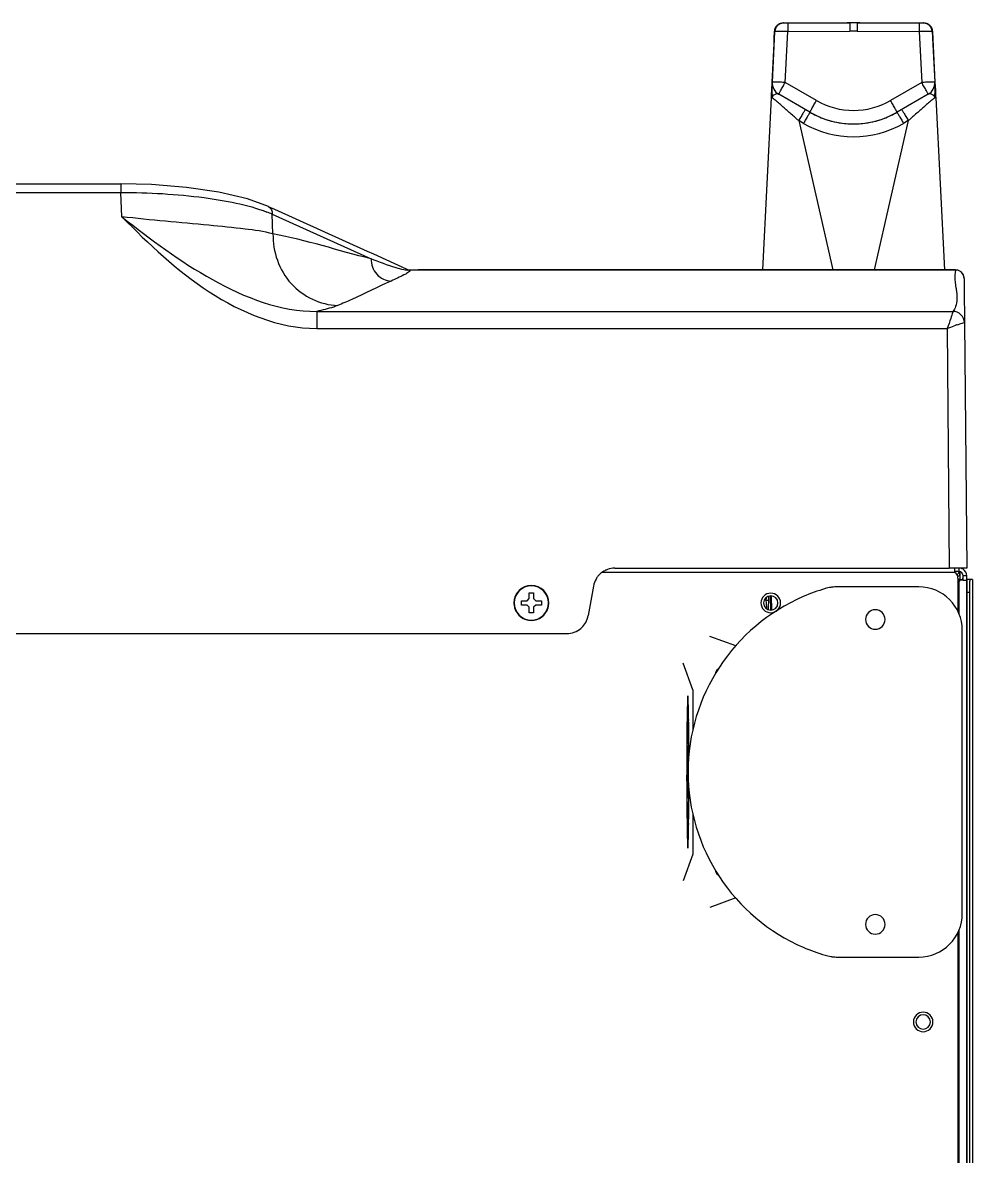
# Model space of a CAD drawing. Header units: millimetres. Extents: x 473 to 3963, y -1329 to 3488.
# Drawn here: x 2369.3 to 2587.4, y 3227.9 to 3488.2 of the extents above; entities that cross this region are included whole.
import ezdxf

# ---------------------------------------------------------------- set-up
doc = ezdxf.new("R2010")
doc.units = ezdxf.units.MM
doc.header["$LTSCALE"] = 392.37
doc.layers.get('0').update_dxf_attribs({"linetype": 'CONTINUOUS'})

msp = doc.modelspace()

# ---------------------------------------------------------------- linework, layer by layer
at = {"linetype": 'Continuous'}
for p, q in [((2544.01, 3488.1), (2544.09, 3488.1)), ((2544.09, 3488.1), (2545.09, 3488.11)), ((2544.1, 3488.1), (2544.36, 3488.11)), ((2545.09, 3488.11), (2559.28, 3488.13)), ((2545.09, 3488.11), (2545.1, 3486.18)), ((2559.28, 3488.13), (2559.28, 3486.2)), ((2561.02, 3488.13), (2575.2, 3488.11)), ((2561.02, 3488.13), (2561.02, 3486.2)), ((2574.97, 3488.11), (2575.52, 3488.11)), ((2575.2, 3488.11), (2576.2, 3488.1)), ((2575.2, 3488.11), (2575.2, 3486.18)), ((2575.52, 3488.11), (2575.94, 3488.11)), ((2575.94, 3488.11), (2576.2, 3488.1)), ((2576.2, 3488.1), (2576.29, 3488.1)), ((2542.01, 3486.08), (2541.43, 3474.49)), ((2541.48, 3474.49), (2542.1, 3486.21)), ((2542.01, 3486.2), (2542.01, 3486.16)), ((2542.01, 3486.2), (2542.01, 3486.13)), ((2542.04, 3486.2), (2542.01, 3486.2)), ((2542.01, 3486.16), (2542.01, 3486.13)), ((2542.01, 3486.13), (2542.01, 3486.08)), ((2542.03, 3486.17), (2542.04, 3486.2)), ((2544.48, 3474.44), (2545.1, 3486.18)), ((2545.1, 3486.18), (2559.28, 3486.2)), ((2561.02, 3486.2), (2575.2, 3486.18)), ((2575.2, 3486.18), (2575.82, 3474.44)), ((2578.2, 3486.21), (2578.81, 3474.49)), ((2578.2, 3486.21), (2578.81, 3474.49)), ((2578.26, 3486.2), (2578.28, 3486.2)), ((2578.26, 3486.12), (2578.26, 3486.08)), ((2578.29, 3486.18), (2578.28, 3486.2)), ((2578.28, 3486.2), (2578.29, 3486.13)), ((2578.29, 3486.13), (2578.29, 3486.18)), ((2578.29, 3486.13), (2578.29, 3486.08)), ((2578.29, 3486.13), (2578.29, 3486.08)), ((2578.29, 3486.08), (2578.87, 3474.49)), ((2578.29, 3486.08), (2578.87, 3474.49)), ((2541.33, 3472.66), (2541.32, 3472.33)), ((2541.43, 3474.49), (2541.33, 3472.66)), ((2541.45, 3474.25), (2541.37, 3472.66)), ((2541.39, 3472.66), (2541.37, 3472.33)), ((2541.37, 3472.33), (2541.39, 3472.66)), ((2541.39, 3472.66), (2541.48, 3474.49)), ((2541.4, 3472.94), (2541.39, 3472.66)), ((2541.48, 3474.49), (2541.4, 3472.94)), ((2541.47, 3474.49), (2541.45, 3474.25)), ((2551.65, 3470.3), (2544.48, 3474.44)), ((2575.82, 3474.44), (2568.65, 3470.3)), ((2578.89, 3472.92), (2578.81, 3474.49)), ((2578.91, 3472.66), (2578.81, 3474.49)), ((2578.83, 3474.49), (2578.84, 3474.24)), ((2578.84, 3474.24), (2578.92, 3472.66)), ((2578.87, 3474.49), (2578.96, 3472.66)), ((2578.87, 3474.49), (2578.96, 3472.66)), ((2578.91, 3472.66), (2578.89, 3472.92)), ((2578.92, 3472.33), (2578.91, 3472.66)), ((2578.92, 3472.33), (2578.91, 3472.66)), ((2578.96, 3472.66), (2578.98, 3472.33)), ((2578.96, 3472.66), (2578.98, 3472.33)), ((2541.25, 3470.92), (2539.27, 3431.4)), ((2541.27, 3471.4), (2541.25, 3470.92)), ((2541.32, 3472.33), (2541.27, 3471.4)), ((2550.15, 3467.6), (2542.98, 3471.73)), ((2577.32, 3471.73), (2570.15, 3467.6)), ((2578.98, 3472.33), (2579.02, 3471.4)), ((2578.98, 3472.33), (2579.02, 3471.4)), ((2579.02, 3471.4), (2579.05, 3470.92)), ((2579.02, 3471.4), (2579.05, 3470.92)), ((2579.05, 3470.92), (2581.02, 3431.4)), ((2579.05, 3470.92), (2581.02, 3431.4)), ((2548.65, 3465.05), (2547.56, 3465.68)), ((2547.56, 3465.68), (2555.38, 3431.4)), ((2572.74, 3465.68), (2564.91, 3431.4)), ((2572.74, 3465.68), (2571.65, 3465.05)), ((2030.41, 3451.18), (2391.88, 3451.18)), ((2030.41, 3449.19), (2391.88, 3449.19)), ((2391.88, 3451.18), (2391.88, 3449.19)), ((2392.08, 3443.6), (2391.88, 3449.19)), ((2425.73, 3445.95), (2425.74, 3445.95)), ((2425.73, 3445.95), (2427.14, 3445.32)), ((2426.8, 3439.67), (2426.64, 3444.2)), ((2426.64, 3444.2), (2449.35, 3433.95)), ((2427.14, 3445.32), (2448.45, 3435.7)), ((2448.45, 3435.7), (2449.86, 3435.06)), ((2449.86, 3435.06), (2457.37, 3431.67)), ((2457.37, 3431.67), (2457.86, 3431.45)), ((2457.86, 3431.45), (2458, 3431.45)), ((2457.86, 3431.45), (2458, 3431.39)), ((2458, 3431.45), (2460.15, 3431.45)), ((2458.01, 3431.38), (2458.02, 3431.38)), ((2460.15, 3431.37), (2460.15, 3431.45)), ((2583.61, 3431.4), (2460.15, 3431.4)), ((2583.61, 3431.37), (2460.15, 3431.37)), ((2583.61, 3431.4), (2583.61, 3431.4)), ((2583.61, 3431.4), (2583.61, 3431.37)), ((2585.57, 3429.46), (2585.57, 3429.45)), ((2585.57, 3429.45), (2585.58, 3428.15)), ((2585.58, 3428.15), (2585.59, 3426.95)), ((2583.61, 3427.76), (2583.67, 3427.35)), ((2585.59, 3426.95), (2585.66, 3419.31)), ((2436.84, 3421.88), (2436.84, 3417.95)), ((2436.84, 3421.88), (2583, 3421.88)), ((2436.84, 3417.95), (2581.67, 3417.95)), ((2581.67, 3417.95), (2582.15, 3362.93)), ((2585.66, 3419.31), (2586.15, 3362.93)), ((2583.45, 3361.93), (2502.42, 3361.93)), ((2505.34, 3362.93), (2581.64, 3362.93)), ((2581.64, 3362.93), (2582.15, 3362.93)), ((2583.35, 3362.93), (2582.15, 3362.93)), ((2583.45, 3362.93), (2583.35, 3362.93)), ((2583.68, 3362.93), (2583.45, 3362.93)), ((2583.45, 3362.13), (2583.45, 3362.89)), ((2584.35, 3362.13), (2583.45, 3362.13)), ((2583.45, 3361.93), (2583.45, 3362.13)), ((2584.98, 3362.93), (2583.68, 3362.93)), ((2584.15, 3360.66), (2584.15, 3352.9)), ((2584.35, 3362.93), (2584.35, 3362.13)), ((2584.58, 3361.33), (2584.58, 3362.1)), ((2584.65, 3361.33), (2584.58, 3361.33)), ((2584.65, 3361.33), (2584.65, 3362.08)), ((2584.65, 3361.33), (2584.65, 3362.08)), ((2584.65, 3360.33), (2584.65, 3361.33)), ((2586.15, 3362.93), (2584.98, 3362.93)), ((2585.35, 3360.13), (2585.35, 3361.13)), ((2586.15, 3361.13), (2585.35, 3361.13)), ((2586.15, 3360.13), (2586.15, 3361.13)), ((2500.42, 3358.8), (2499.23, 3352.06)), ((2575.12, 3358.63), (2556.49, 3358.63)), ((2575.15, 3358.63), (2575.12, 3358.63)), ((2584.65, 3360.33), (2584.15, 3360.33)), ((2584.15, 3359.44), (2584.35, 3359.79)), ((2584.35, 3359.79), (2584.35, 3352.48)), ((2584.5, 3360.13), (2584.63, 3360.13)), ((2585.35, 3360.13), (2584.63, 3360.13)), ((2584.65, 3360.33), (2585.16, 3360.33)), ((2584.65, 3360.33), (2584.65, 3360.13)), ((2585.35, 3360.13), (2586.15, 3360.13)), ((2586.92, 3360.33), (2586.15, 3360.33)), ((2586.15, 3360.13), (2586.15, 2710.73)), ((2586.15, 2710.73), (2586.15, 3360.13)), ((2587.45, 3360.33), (2586.92, 3360.33)), ((2587.45, 3360.33), (2587.45, 3360.33)), ((2587.45, 3360.33), (2587.45, 2707.93)), ((2587.45, 3360.33), (2587.45, 2707.93)), ((2483.85, 3354.93), (2483.85, 3355.43)), ((2483.85, 3355.43), (2485.15, 3355.43)), ((2485.15, 3355.43), (2485.65, 3355.93)), ((2485.65, 3357.23), (2486.65, 3357.23)), ((2485.65, 3355.93), (2485.65, 3357.23)), ((2486.65, 3357.23), (2486.65, 3355.93)), ((2486.65, 3355.93), (2487.15, 3355.43)), ((2487.15, 3355.43), (2488.45, 3355.43)), ((2488.45, 3355.43), (2488.45, 3354.93)), ((2540.05, 3355.48), (2539.95, 3356.06)), ((2540.06, 3356.17), (2540.05, 3355.48)), ((2540.61, 3356.49), (2540.6, 3355.47)), ((2541.17, 3353.29), (2541.12, 3356.58)), ((2541.36, 3353.3), (2541.3, 3356.57)), ((2586.76, 3357.33), (2586.15, 3357.33)), ((2586.76, 3357.33), (2586.76, 2710.93)), ((2483.85, 3354.43), (2483.85, 3354.93)), ((2485.15, 3354.43), (2483.85, 3354.43)), ((2485.65, 3353.93), (2485.15, 3354.43)), ((2485.65, 3352.63), (2485.65, 3353.93)), ((2486.65, 3352.63), (2485.65, 3352.63)), ((2487.15, 3354.43), (2486.65, 3353.93)), ((2486.65, 3353.93), (2486.65, 3352.63)), ((2488.45, 3354.43), (2487.15, 3354.43)), ((2488.45, 3354.93), (2488.45, 3354.43)), ((1927.99, 3347.93), (2494.31, 3347.93)), ((2585.15, 3283.63), (2585.15, 3348.63)), ((2533.11, 3345.08), (2527.16, 3347.23)), ((2523.27, 3334.99), (2521.05, 3341.12)), ((2523.27, 3334.99), (2523.27, 3325.88)), ((2586.2, 3332.93), (2586.15, 3332.93)), ((2586.2, 3332.93), (2586.2, 3332.66)), ((2586.2, 3332.66), (2586.2, 3330.93)), ((2521.95, 3330.32), (2521.95, 3330.05)), ((2586.2, 3330.93), (2586.15, 3330.93)), ((2586.2, 3330.93), (2586.2, 3234.93)), ((2521.98, 3327.98), (2521.98, 3328.03)), ((2522.09, 3326.66), (2522.06, 3327.73)), ((2522.13, 3327.73), (2522.1, 3326.66)), ((2522.21, 3328.03), (2522.21, 3327.98)), ((2522.23, 3326.88), (2522.24, 3326.67)), ((2522.24, 3326.67), (2522.24, 3326.65)), ((2522.24, 3326.65), (2522.24, 3326.53)), ((2522.02, 3326.53), (2522.05, 3325.47)), ((2522.05, 3325.41), (2522.02, 3324.34)), ((2522.06, 3323.15), (2522.09, 3324.21)), ((2522.1, 3324.21), (2522.13, 3323.15)), ((2522.14, 3325.47), (2522.18, 3326.53)), ((2522.18, 3324.34), (2522.14, 3325.41)), ((2522.25, 3325.47), (2522.25, 3325.42)), ((2522.26, 3324.56), (2522.27, 3324.35)), ((2522.27, 3324.35), (2522.27, 3324.23)), ((2522.27, 3324.23), (2522.27, 3324.21)), ((2522.28, 3323.15), (2522.28, 3322.9)), ((2522.28, 3322.9), (2522.28, 3322.25)), ((2522.32, 3322.25), (2522.32, 3322.9)), ((2521.89, 3315.25), (2521.89, 3315.37)), ((2522.01, 3314.86), (2522.01, 3314.61)), ((2522.12, 3315.37), (2522.02, 3315.37)), ((2522.02, 3314.1), (2522.11, 3314.1)), ((2522.12, 3314.03), (2522.02, 3311.65)), ((2522.08, 3311.64), (2522.17, 3314.1)), ((2522.17, 3315.37), (2522.12, 3315.37)), ((2522.17, 3314.1), (2522.18, 3314.19)), ((2522.02, 3311.57), (2522.01, 3311.48)), ((2522.01, 3311.1), (2522.01, 3310.8)), ((2522.02, 3311.65), (2522.02, 3311.57)), ((2522.17, 3311.56), (2522.08, 3311.56)), ((2522.18, 3310.8), (2522.18, 3311.06)), ((2522.29, 3311.64), (2522.29, 3311.56)), ((2522.29, 3311.56), (2522.29, 3311.16)), ((2522.29, 3311.16), (2522.29, 3311.06)), ((2522.29, 3311.06), (2522.29, 3310.8)), ((2522.02, 3310.3), (2522.17, 3310.3)), ((2522.11, 3309.15), (2522.03, 3309.15)), ((2522.29, 3310.8), (2522.29, 3310.29)), ((2522.32, 3309.15), (2522.32, 3309.23)), ((2522.03, 3307.67), (2522.11, 3307.67)), ((2522.27, 3308.01), (2522.26, 3307.81)), ((2522.26, 3307.81), (2522.26, 3307.67)), ((2523.27, 3306.39), (2523.27, 3297.28)), ((2521.92, 3304.16), (2521.92, 3304.04)), ((2521.98, 3304.15), (2521.98, 3304.29)), ((2522.11, 3305.64), (2522.03, 3305.64)), ((2522.03, 3304.16), (2522.11, 3304.16)), ((2522.03, 3304.16), (2522.03, 3304.16)), ((2522.21, 3304.29), (2522.21, 3304.16)), ((2522.24, 3305.64), (2522.23, 3305.47)), ((2522.23, 3305.47), (2522.23, 3305.3)), ((2521.95, 3301.99), (2521.95, 3301.95)), ((2522.24, 3301.95), (2522.24, 3301.96)), ((2523.27, 3297.28), (2521.05, 3291.14)), ((2533.11, 3287.19), (2527.16, 3285.03)), ((2584.35, 3279.79), (2584.35, 2856.48)), ((2584.15, 3279.36), (2584.15, 2856.9)), ((2556.49, 3273.63), (2575.12, 3273.63)), ((2575.12, 3273.63), (2575.15, 3273.63)), ((2586.2, 3234.93), (2586.15, 3234.93)), ((2586.2, 3232.93), (2586.15, 3232.93)), ((2586.2, 3232.93), (2586.15, 3232.93)), ((2586.2, 3234.93), (2586.2, 3233.2)), ((2586.2, 3233.2), (2586.2, 3232.93))]:
    msp.add_line(p, q, dxfattribs=at)
for points in [[(2542.03, 3486.08), (2542.03, 3486.11), (2542.03, 3486.14), (2542.03, 3486.17)], [(2578.26, 3486.2), (2578.26, 3486.16), (2578.26, 3486.12)], [(2541.39, 3472.66), (2541.38, 3472.66), (2541.37, 3472.66)], [(2578.92, 3472.66), (2578.92, 3472.66), (2578.91, 3472.66)], [(2425.74, 3445.95), (2420.95, 3447.7), (2414.38, 3449.26), (2406.93, 3450.36), (2398.92, 3451), (2391.88, 3451.18)], [(2585.57, 3429.46), (2585.38, 3430.27), (2584.87, 3430.94), (2584.14, 3431.33), (2583.61, 3431.4)]]:
    msp.add_lwpolyline(points, dxfattribs=at)
for centre, radius, start, end in [((2544.01, 3486.1), 2, 90.1, 166.2614), ((2544.1, 3486.1), 2, 90.1007, 177), ((2544.01, 3486.1), 2, 108.9685, 124.1148), ((2544.1, 3486.1), 2, 107.4799, 114.4942), ((2544.01, 3486.1), 2, 105.6279, 108.9685), ((2544.1, 3486.1), 2, 90.1, 107.4799), ((2560.15, 3403.17), 85, 90.5885, 91), ((2560.15, 3403.17), 85, 89.4115, 90.5885), ((2560.15, 3403.17), 84.98, 89.4115, 90.5885), ((2560.15, 2988.13), 500, 89.9, 90.1), ((2560.15, 3403.17), 85, 89, 89.4115), ((2576.2, 3486.1), 2, 3, 89.9), ((2576.2, 3486.1), 2, 72.5207, 89.9008), ((2576.29, 3486.1), 2, 13.7497, 89.9), ((2576.2, 3486.1), 2, 65.3397, 72.5207), ((2576.29, 3486.1), 2, 71.0488, 74.3813), ((2576.29, 3486.1), 2, 55.905, 71.0488), ((527.24, 3578.77), 2016.92, 357.0363, 357.3659), ((2544.01, 3486.1), 2, 161.6066, 176.4951), ((2544.01, 3486.1), 2, 166.2614, 177.1376), ((2544.07, 3486.1), 2.04, 166.5014, 177.1822), ((2544.1, 3486.1), 2, 159.6199, 177), ((2544.01, 3486.1), 2, 158.2692, 161.6066), ((2544.01, 3486.1), 2, 143.1233, 158.2692), ((2544.1, 3486.1), 2, 152.8618, 159.6199), ((2544.1, 3486.1), 2, 142.2398, 152.8618), ((2544.01, 3486.1), 2, 140.5728, 143.1233), ((2544.01, 3486.1), 2, 126.6659, 140.5728), ((2544.1, 3486.1), 2, 133.6848, 142.2398), ((2544.1, 3486.1), 2, 124.8598, 133.6848), ((2544.1, 3486.1), 2, 114.4942, 124.8598), ((2560.15, 2988.2), 498, 89.9, 90.1), ((2576.2, 3486.1), 2, 55.1406, 65.3397), ((2576.2, 3486.1), 2, 46.1291, 55.1406), ((2576.29, 3486.1), 2, 39.4218, 53.315), ((2576.2, 3486.1), 2, 37.7604, 46.1291), ((2576.2, 3486.1), 2, 26.951, 37.7604), ((2576.29, 3486.1), 2, 36.8876, 39.4218), ((2576.29, 3486.1), 2, 21.7384, 36.8876), ((2576.2, 3486.1), 2, 20.3802, 26.951), ((2576.2, 3486.1), 2, 3, 20.3802), ((2576.29, 3486.1), 2, 18.3912, 21.7384), ((2576.29, 3486.1), 2, 3.505, 18.3912), ((2576.23, 3486.1), 2.04, 2.8178, 13.5094), ((2576.29, 3486.1), 2, 2.8624, 13.7497), ((4593.06, 3578.77), 2016.93, 182.6341, 182.9637), ((2544.48, 3474.33), 3, 177, 240), ((2544.48, 3474.33), 3, 177.0001, 192.6812), ((2544.48, 3474.33), 3, 208.4538, 218.5284), ((2544.48, 3474.33), 3, 218.5284, 224.2239), ((2575.82, 3474.33), 3, 300, 3), ((2575.82, 3474.33), 3, 315.7762, 321.4651), ((2575.82, 3474.33), 3, 321.4651, 331.5463), ((2575.82, 3474.33), 3, 331.5463, 337.8782), ((2575.82, 3474.33), 3, 337.8782, 347.319), ((2575.82, 3474.33), 3, 347.319, 3), ((2544.48, 3474.33), 3, 224.2239, 240), ((2560.15, 3485.02), 17, 240, 300), ((2560.15, 3484.92), 20, 240, 300), ((2560.15, 3484.92), 20, 240, 249.3112), ((2560.15, 3484.92), 20, 290.6885, 300), ((2560.15, 3484.97), 23, 240.0002, 299.9998), ((2560.15, 3484.92), 20, 252.3875, 258.6876), ((2560.15, 3484.92), 20, 258.6876, 262.2954), ((2560.15, 3484.92), 20, 262.2954, 268.1366), ((2560.15, 3484.92), 20, 268.1366, 271.8627), ((2560.15, 3484.92), 20, 271.8627, 277.704), ((2560.15, 3484.92), 20, 277.704, 281.3119), ((2560.15, 3484.92), 20, 281.3119, 287.6121), ((2414.81, 3416.51), 30.11, 66.8647, 69.3574), ((2583.61, 3429.41), 1.96, 64.703, 68.6784), ((2583.59, 3429.38), 1.99, 46.4164, 64.6607), ((2583.62, 3429.41), 1.95, 40.332, 46.3416), ((2583.63, 3429.42), 1.94, 6.0409, 23.8098), ((2583.68, 3429.43), 1.89, 0.5139, 6.015), ((2596.3, 3381.14), 39.63, 108.0879, 109.1447), ((2505.34, 3357.93), 5, 141.4003, 149.9998), ((2505.34, 3357.93), 5, 129.9997, 141.4003), ((2505.34, 3357.93), 5, 117.9914, 129.9997), ((2505.34, 3357.93), 5, 109.9997, 117.9914), ((2505.34, 3357.93), 5, 90, 109.9997), ((2582.65, 3360.66), 1.5, 0, 57.769), ((2584.35, 3361.13), 1, 0, 90), ((2584.35, 3361.13), 1.8, 57.8609, 83.5729), ((2584.35, 3361.13), 1.8, 0, 57.8609), ((2486.15, 3354.93), 4, 0, 180), ((2486.15, 3354.93), 4, 0, 180), ((2486.15, 3354.93), 3.95, 0, 180), ((2505.34, 3357.93), 5, 149.9998, 170), ((2566.02, 3316.13), 43.87, 106.3369, 113.3827), ((2556.49, 3348.63), 10, 99.0753, 106.3369), ((2556.49, 3348.63), 10, 97.2616, 99.0753), ((2556.49, 3348.63), 10, 90, 97.2616), ((2509.77, 3393.67), 81.91, 335.5637, 335.8296), ((2527.33, 3406.42), 73.66, 320.7202, 321.0674), ((2566.02, 3316.13), 43.87, 113.3827, 246.6173), ((2541.15, 3354.93), 2.25, 0, 180), ((2541.15, 3354.93), 1.65, 0, 180), ((2539.51, 3304.25), 51.23, 88.781, 89.3937), ((2486.15, 3354.93), 4, 180, 196.2728), ((2486.15, 3354.93), 4, 180, 196.3063), ((2486.15, 3354.93), 3.95, 180, 360), ((2486.15, 3354.93), 4, 196.2728, 343.7272), ((2486.15, 3354.93), 4, 196.2728, 343.7272), ((2486.15, 3354.93), 4, 196.3063, 343.6937), ((2486.15, 3354.93), 4, 343.7272, 360), ((2486.15, 3354.93), 4, 343.6937, 360), ((2541.15, 3354.93), 2.25, 180, 360), ((2541.15, 3354.93), 1.65, 180, 360), ((2565.15, 3351.13), 2.25, 0, 180), ((2494.31, 3352.93), 5, 313.2979, 330.001), ((2494.31, 3352.93), 5, 330.001, 350), ((2565.15, 3351.13), 2.25, 180, 360), ((2494.31, 3352.93), 5, 270, 289.999), ((2494.31, 3352.93), 5, 289.999, 309.9998), ((2494.31, 3352.93), 5, 309.9998, 313.2979), ((2529.65, 3338.63), 1.25, 118.13, 179.9987), ((2890.2, 3323.4), 368.32, 178.9653, 179.2867), ((2125.92, 3322.94), 396.39, 0.7281, 1.0661), ((2326.93, 3323.64), 195.33, 1.1308, 1.2734), ((2289.31, 3322.9), 232.96, 0.9784, 1.1297), ((1738.53, 3318.41), 783.81, 0.32816, 0.69929), ((2168.69, 3320.94), 353.59, 0.7333, 0.9059), ((3422.62, 3316.14), 900.74, 179.56982, 180.04896), ((1403.3, 3316.46), 1119.04, 0.14738, 0.29603), ((2609.14, 3319.39), 87.13, 179.1478, 180.8485), ((1655.78, 3316.37), 866.52, 0.15692, 0.29051), ((3362.27, 3315.81), 840.38, 180.11648, 180.37615), ((1645.61, 3315.93), 876.69, 359.71973, 359.84303), ((3086.98, 3313.83), 565.08, 180.4742, 180.6244), ((2915.35, 3311.91), 393.45, 180.6169, 180.9127), ((2128.63, 3311.91), 393.66, 359.0877, 359.3833), ((1783.78, 3313.32), 738.55, 359.40399, 359.5615), ((3085.81, 3311.51), 563.94, 180.5965, 180.7469), ((2888.88, 3308.88), 366.99, 180.7561, 181.0765), ((2724.23, 3308.79), 202.3, 180.8938, 181.2772), ((2325.33, 3308.67), 196.93, 358.7243, 359.0205), ((2187.08, 3308.38), 335.22, 358.9024, 359.2783), ((1958.23, 3311.51), 564.09, 359.2533, 359.4037), ((2529.65, 3293.64), 1.25, 180.0014, 241.8703), ((2565.15, 3281.13), 2.25, 0, 180), ((2565.15, 3281.13), 2.25, 180, 360), ((2566.02, 3316.13), 43.87, 246.6173, 253.6631), ((2556.49, 3283.63), 10, 253.6631, 260.9247), ((2556.49, 3283.63), 10, 260.9247, 262.7384), ((2556.49, 3283.63), 10, 262.7384, 270), ((2576.15, 3258.73), 2.25, 0, 180), ((2576.15, 3258.73), 1.65, 0, 180), ((2576.15, 3258.73), 2.25, 180, 360), ((2576.15, 3258.73), 1.65, 180, 360)]:
    msp.add_arc(centre, radius, start, end, dxfattribs=at)
for centre, major_axis, ratio, start_param, end_param in [((2575.15, 3348.63), (10, 0), 0.999848, 0, 1.570796), ((2522.04, 3327.13), (0, 0.846), 0.034921, 0.958106, 2.3562), ((2522.04, 3327.13), (0, 0.846), 0.034921, 0.613061, 0.958106), ((2522.04, 3327.13), (0, 0.846), 0.034921, 0.260374, 0.613061), ((2522.04, 3327.13), (0, 0.846), 0.034921, -0.000445, 0.260374), ((2522.04, 3327.13), (0, 0.846), 0.034921, -0.085619, -0.000445), ((2522.04, 3327.13), (0, 0.846), 0.034921, -0.785398, -0.085619), ((2522.1, 3326.69), (0, 0.0423), 0.034921, -3.926991, -3.141592), ((2522.1, 3326.69), (0, 0.0423), 0.034921, -3.141592, -2.356218), ((2522.15, 3327.13), (0, 0.846), 0.034921, 0.436899, 0.785398), ((2522.15, 3327.13), (0, 0.846), 0.034921, 0.000444, 0.436899), ((2522.15, 3327.13), (0, 0.846), 0.034921, -2.356184, 0.000444), ((2522.04, 3323.75), (0, 0.846), 0.034921, 0.785398, 2.183489), ((2522.05, 3325.44), (0, 0.0423), 0.034921, -2.356194, -0.785398), ((2522.1, 3324.18), (0, 0.0423), 0.034921, 0, 0.785375), ((2522.1, 3324.18), (0, 0.0423), 0.034921, -0.785398, 0), ((2522.14, 3325.44), (0, 0.0423), 0.034921, 0.785398, 2.356194), ((2522.15, 3323.75), (0, 0.846), 0.034921, -3.142037, -0.785398), ((2522.04, 3323.75), (0, 0.846), 0.034921, -4.099696, -3.754651), ((2522.04, 3323.75), (0, 0.846), 0.034921, -3.754651, -3.141148), ((2522.04, 3323.75), (0, 0.846), 0.034921, -3.141148, -2.704695), ((2522.04, 3323.75), (0, 0.846), 0.034921, -2.704695, -2.356194), ((2522.15, 3323.75), (0, 0.846), 0.034921, -3.926991, -3.142037), ((2522.1, 3319.39), (0, 1.37), 0.034921, 0, 3.141593), ((2522.1, 3319.39), (0, 1.37), 0.034921, -0.630407, 0), ((2522.1, 3319.39), (0, 1.37), 0.034921, -2.511186, -0.630407), ((2522.1, 3319.39), (0, 1.37), 0.034921, -3.141593, -2.511186), ((2522.02, 3314.86), (0, 0.508), 0.034921, 0, 1.570796), ((2522.02, 3314.61), (0, 0.508), 0.034921, 1.570796, 3.141593), ((2522.11, 3314.06), (0, 0.0423), 0.034921, -2.426026, 0), ((2522.02, 3311.1), (0, 0.508), 0.034921, 0.715585, 1.570796), ((2522.08, 3311.61), (0, 0.0423), 0.034921, 0.715585, 1.524201), ((2522.08, 3311.61), (0, 0.0423), 0.034921, 1.524201, 3.141593), ((2522.17, 3311.06), (0, 0.508), 0.034921, -1.570796, 0), ((2522.02, 3310.8), (0, 0.508), 0.034921, 1.570796, 3.141593), ((2522.03, 3308.41), (0, 0.74), 0.034921, 0.39283, 3.141593), ((2522.03, 3308.41), (0, 0.74), 0.034921, 0, 0.39283), ((2522.11, 3307.25), (0, 1.9), 0.034921, -1.159279, 0), ((2522.17, 3310.8), (0, 0.508), 0.034921, -3.141588, -1.570796), ((2522.11, 3306.83), (0, 0.846), 0.034921, -1.437057, 0), ((2522.11, 3306.49), (0, 0.846), 0.034921, -2.961986, -1.704528), ((2522.06, 3306.66), (0, 2.11), 0.034921, -1.704528, -1.437062), ((2522.07, 3306.66), (0, 3.38), 0.034921, -1.982313, -1.159279), ((2522.03, 3304.9), (0, 0.74), 0.034921, 0.392831, 3.141593), ((2522.03, 3304.9), (0, 0.74), 0.034921, 0, 0.392831), ((2522.11, 3306.49), (0, 0.846), 0.034921, -3.141593, -2.961986), ((2522.11, 3306.07), (0, 1.9), 0.034921, -3.141593, -2.851802), ((2522.11, 3306.07), (0, 1.9), 0.034921, -2.851802, -1.982313), ((2575.15, 3283.63), (10, 0), 0.999848, -1.570796, 0)]:
    msp.add_ellipse(centre, major_axis=major_axis, ratio=ratio, start_param=start_param, end_param=end_param, dxfattribs=at)
for points, knots in [([(2542.09, 3486.58), (2542.19, 3487), (2542.69, 3487.8), (2543.58, 3488.1), (2544.01, 3488.1)], [0, 0, 0, 0, 0.501487, 1, 1, 1, 1]), ([(2576.29, 3488.1), (2576.72, 3488.1), (2577.61, 3487.8), (2578.11, 3487), (2578.21, 3486.58)], [0, 0, 0, 0, 0.498511, 1, 1, 1, 1]), ([(2542.01, 3486.2), (2542.01, 3486.2), (2542.01, 3486.2), (2542.01, 3486.2), (2542.01, 3486.2)], [0, 0, 0, 0, 0.742854, 1, 1, 1, 1]), ([(2542.03, 3486.08), (2542.02, 3486.09), (2542.01, 3486.1), (2542.01, 3486.12), (2542.01, 3486.13)], [0, 0, 0, 0, 0.517208, 1, 1, 1, 1]), ([(2542.03, 3486.08), (2542.04, 3486.09), (2542.06, 3486.11), (2542.07, 3486.13), (2542.08, 3486.14)], [0, 0, 0, 0, 0.526457, 1, 1, 1, 1]), ([(2542.1, 3486.21), (2542.1, 3486.23), (2542.22, 3486.21), (2542.35, 3486.24), (2542.64, 3486.23), (2543, 3486.23), (2543.45, 3486.22), (2544.16, 3486.21), (2544.71, 3486.19), (2545.1, 3486.18)], [0, 0, 0, 0, 0.019789, 0.076844, 0.169266, 0.293549, 0.444954, 0.617654, 1, 1, 1, 1]), ([(2575.2, 3486.18), (2575.58, 3486.19), (2576.14, 3486.21), (2576.84, 3486.22), (2577.29, 3486.23), (2577.65, 3486.23), (2577.95, 3486.24), (2578.08, 3486.21), (2578.2, 3486.23), (2578.2, 3486.21)], [0, 0, 0, 0, 0.382346, 0.555046, 0.706451, 0.830734, 0.923156, 0.980211, 1, 1, 1, 1]), ([(2578.22, 3486.14), (2578.22, 3486.14), (2578.23, 3486.12), (2578.24, 3486.11), (2578.24, 3486.1)], [0, 0, 0, 0, 0.483689, 1, 1, 1, 1]), ([(2578.24, 3486.1), (2578.25, 3486.1), (2578.25, 3486.09), (2578.26, 3486.08), (2578.26, 3486.08)], [0, 0, 0, 0, 0.489476, 1, 1, 1, 1]), ([(2578.26, 3486.08), (2578.27, 3486.09), (2578.28, 3486.1), (2578.29, 3486.12), (2578.29, 3486.13)], [0, 0, 0, 0, 0.517207, 1, 1, 1, 1]), ([(2578.28, 3486.2), (2578.28, 3486.2), (2578.28, 3486.2), (2578.28, 3486.2), (2578.28, 3486.2)], [0, 0, 0, 0, 0.742883, 1, 1, 1, 1]), ([(2544.48, 3474.44), (2544.1, 3474.46), (2543.4, 3474.49), (2542.56, 3474.52), (2542.03, 3474.52), (2541.74, 3474.53), (2541.6, 3474.5), (2541.49, 3474.51), (2541.48, 3474.49)], [0, 0, 0, 0, 0.382112, 0.705938, 0.830129, 0.92251, 0.979659, 1, 1, 1, 1]), ([(2542.98, 3471.73), (2542.96, 3471.74), (2543.05, 3471.84), (2543.08, 3471.97), (2543.24, 3472.24), (2543.41, 3472.56), (2543.64, 3472.97), (2544, 3473.6), (2544.28, 3474.1), (2544.48, 3474.44)], [0, 0, 0, 0, 0.019662, 0.077078, 0.170105, 0.29507, 0.447009, 0.619791, 1, 1, 1, 1]), ([(2578.81, 3474.49), (2578.81, 3474.51), (2578.69, 3474.5), (2578.56, 3474.53), (2578.27, 3474.52), (2577.74, 3474.52), (2576.9, 3474.49), (2576.2, 3474.46), (2575.82, 3474.44)], [0, 0, 0, 0, 0.020341, 0.07749, 0.169871, 0.294062, 0.617888, 1, 1, 1, 1]), ([(2577.32, 3471.73), (2577.33, 3471.74), (2577.25, 3471.84), (2577.22, 3471.97), (2577.06, 3472.24), (2576.88, 3472.56), (2576.65, 3472.97), (2576.3, 3473.6), (2576.01, 3474.1), (2575.82, 3474.44)], [0, 0, 0, 0, 0.019662, 0.077078, 0.170105, 0.29507, 0.447009, 0.619791, 1, 1, 1, 1]), ([(2541.28, 3470.92), (2541.3, 3471.27), (2541.32, 3471.74), (2541.35, 3472.21), (2541.36, 3472.32)], [0, 0, 0, 0, 0.76132, 1, 1, 1, 1]), ([(2547.56, 3465.68), (2546.91, 3466.23), (2545.95, 3467.07), (2544.7, 3468.18), (2543.8, 3468.99), (2542.96, 3469.72), (2542.23, 3470.36), (2541.72, 3470.72), (2541.38, 3470.95), (2541.28, 3470.92)], [0, 0, 0, 0, 0.311785, 0.465128, 0.61396, 0.753732, 0.87517, 0.961848, 1, 1, 1, 1]), ([(2541.66, 3471.38), (2541.61, 3471.46), (2541.44, 3471.74), (2541.36, 3472.08), (2541.37, 3472.33)], [0, 0, 0, 0, 0.264644, 1, 1, 1, 1]), ([(2542.98, 3471.73), (2542.79, 3471.84), (2542.25, 3471.84), (2541.85, 3471.55), (2541.66, 3471.38)], [0, 0, 0, 0, 0.458159, 1, 1, 1, 1]), ([(2550.15, 3467.6), (2550.13, 3467.61), (2550.21, 3467.7), (2550.25, 3467.84), (2550.41, 3468.1), (2550.58, 3468.43), (2550.81, 3468.83), (2551.17, 3469.46), (2551.45, 3469.96), (2551.65, 3470.3)], [0, 0, 0, 0, 0.019679, 0.077075, 0.170101, 0.2951, 0.446978, 0.619766, 1, 1, 1, 1]), ([(2570.15, 3467.6), (2570.17, 3467.61), (2570.08, 3467.7), (2570.05, 3467.84), (2569.89, 3468.1), (2569.72, 3468.43), (2569.48, 3468.83), (2569.13, 3469.46), (2568.84, 3469.96), (2568.65, 3470.3)], [0, 0, 0, 0, 0.019679, 0.077075, 0.170101, 0.2951, 0.446978, 0.619766, 1, 1, 1, 1]), ([(2579.01, 3470.92), (2578.92, 3470.95), (2578.58, 3470.72), (2578.07, 3470.37), (2577.34, 3469.72), (2576.5, 3468.99), (2575.6, 3468.18), (2574.34, 3467.07), (2573.39, 3466.23), (2572.74, 3465.68)], [0, 0, 0, 0, 0.038145, 0.124789, 0.246211, 0.385988, 0.534831, 0.688186, 1, 1, 1, 1]), ([(2578.64, 3471.38), (2578.44, 3471.56), (2578.05, 3471.84), (2577.51, 3471.84), (2577.32, 3471.73)], [0, 0, 0, 0, 0.541803, 1, 1, 1, 1]), ([(2578.64, 3471.38), (2578.69, 3471.46), (2578.86, 3471.74), (2578.94, 3472.08), (2578.92, 3472.33)], [0, 0, 0, 0, 0.264635, 1, 1, 1, 1]), ([(2579.01, 3470.92), (2578.99, 3471.27), (2578.98, 3471.74), (2578.94, 3472.21), (2578.93, 3472.32)], [0, 0, 0, 0, 0.761314, 1, 1, 1, 1]), ([(2549.06, 3468.23), (2549.04, 3468.23), (2549.01, 3468.11), (2548.91, 3468.03), (2548.78, 3467.77), (2548.6, 3467.47), (2548.37, 3467.08), (2548.02, 3466.48), (2547.75, 3466), (2547.56, 3465.68)], [0, 0, 0, 0, 0.019231, 0.075933, 0.168046, 0.292132, 0.443401, 0.616232, 1, 1, 1, 1]), ([(2550.15, 3467.6), (2550.13, 3467.6), (2550.1, 3467.48), (2550.01, 3467.4), (2549.87, 3467.14), (2549.69, 3466.84), (2549.46, 3466.45), (2549.11, 3465.85), (2548.84, 3465.37), (2548.65, 3465.05)], [0, 0, 0, 0, 0.019231, 0.075933, 0.168046, 0.292132, 0.443401, 0.616232, 1, 1, 1, 1]), ([(2570.15, 3467.6), (2570.16, 3467.6), (2570.19, 3467.48), (2570.29, 3467.4), (2570.42, 3467.14), (2570.61, 3466.84), (2570.83, 3466.45), (2571.18, 3465.85), (2571.46, 3465.37), (2571.65, 3465.05)], [0, 0, 0, 0, 0.019231, 0.075933, 0.168046, 0.292132, 0.443401, 0.616232, 1, 1, 1, 1]), ([(2571.24, 3468.23), (2571.26, 3468.23), (2571.29, 3468.11), (2571.38, 3468.03), (2571.51, 3467.77), (2571.7, 3467.47), (2571.92, 3467.08), (2572.28, 3466.48), (2572.55, 3466), (2572.74, 3465.68)], [0, 0, 0, 0, 0.019231, 0.075933, 0.168046, 0.292132, 0.443401, 0.616232, 1, 1, 1, 1]), ([(2391.88, 3449.19), (2398.26, 3449.2), (2409.57, 3448.54), (2420.8, 3446.43), (2425.42, 3444.69)], [0, 0, 0, 0, 0.563772, 1, 1, 1, 1]), ([(2392.08, 3443.6), (2398.3, 3437.35), (2410.86, 3425.23), (2428.14, 3417.95), (2436.84, 3417.95)], [0, 0, 0, 0, 0.503031, 1, 1, 1, 1]), ([(2426.8, 3439.67), (2424.71, 3440.24), (2419.78, 3440.9), (2408.2, 3442.03), (2398.74, 3442.84), (2392.08, 3443.6)], [0, 0, 0, 0, 0.185873, 0.425099, 1, 1, 1, 1]), ([(2392.08, 3443.6), (2398.72, 3438.37), (2412.02, 3428.37), (2428.5, 3421.79), (2436.84, 3421.88)], [0, 0, 0, 0, 0.503259, 1, 1, 1, 1]), ([(2426.8, 3439.67), (2426.73, 3435.62), (2429.58, 3427.2), (2437.72, 3423.39), (2441.64, 3423.22)], [0, 0, 0, 0, 0.507717, 1, 1, 1, 1]), ([(2449.35, 3433.95), (2449.31, 3432.69), (2450.19, 3430.06), (2452.73, 3428.9), (2453.95, 3428.85)], [0, 0, 0, 0, 0.505599, 1, 1, 1, 1]), ([(2456.86, 3431.43), (2456.26, 3431.55), (2453.7, 3432.24), (2451.24, 3433.2), (2449.35, 3433.95)], [0, 0, 0, 0, 0.23272, 1, 1, 1, 1]), ([(2458.02, 3431.38), (2458.05, 3431.37), (2457.89, 3431.26), (2457.75, 3431.33), (2457.36, 3431.32), (2457.07, 3431.39), (2456.86, 3431.43)], [0, 0, 0, 0, 0.07276, 0.240935, 0.465963, 1, 1, 1, 1]), ([(2457.99, 3431.4), (2458.09, 3431.38), (2458.3, 3431.26), (2458.06, 3430.92), (2457.86, 3430.8), (2457.7, 3430.7)], [0, 0, 0, 0, 0.278678, 0.464001, 1, 1, 1, 1]), ([(2453.95, 3428.85), (2450.92, 3427.48), (2446.89, 3425.45), (2442.74, 3423.67), (2441.64, 3423.22)], [0, 0, 0, 0, 0.736698, 1, 1, 1, 1]), ([(2457.7, 3430.7), (2457.43, 3430.53), (2456.2, 3429.88), (2454.93, 3429.29), (2453.95, 3428.85)], [0, 0, 0, 0, 0.228562, 1, 1, 1, 1]), ([(2583.82, 3426.37), (2583.97, 3425.26), (2584, 3423.61), (2583.24, 3422.23), (2583, 3421.88)], [0, 0, 0, 0, 0.726298, 1, 1, 1, 1]), ([(2441.64, 3423.22), (2441.33, 3423.1), (2439.76, 3422.54), (2438.13, 3422.16), (2436.84, 3421.88)], [0, 0, 0, 0, 0.204629, 1, 1, 1, 1]), ([(2583, 3421.88), (2582.98, 3421.82), (2582.82, 3421.29), (2582.66, 3420.75), (2582.5, 3420.28)], [0, 0, 0, 0, 0.117681, 1, 1, 1, 1]), ([(2585.65, 3419.29), (2585.62, 3419.96), (2585.03, 3421.31), (2583.66, 3421.87), (2583, 3421.89)], [0, 0, 0, 0, 0.500303, 1, 1, 1, 1]), ([(2584, 3418.8), (2584.19, 3418.87), (2584.73, 3419.04), (2585.27, 3419.21), (2585.62, 3419.29)], [0, 0, 0, 0, 0.36863, 1, 1, 1, 1]), ([(2585.62, 3419.29), (2585.63, 3419.29), (2585.64, 3419.29), (2585.66, 3419.3), (2585.66, 3419.31)], [0, 0, 0, 0, 0.653847, 1, 1, 1, 1]), ([(2583.98, 3361.34), (2584.1, 3361.51), (2584.24, 3361.74), (2584.42, 3362), (2584.5, 3362.09), (2584.53, 3362.12)], [0, 0, 0, 0, 0.638513, 0.859352, 1, 1, 1, 1]), ([(2584.58, 3361.33), (2584.55, 3361.33), (2584.48, 3361.3), (2584.33, 3361.19), (2584.2, 3361.08), (2584.11, 3361)], [0, 0, 0, 0, 0.144589, 0.366554, 1, 1, 1, 1]), ([(2585.06, 3360.13), (2585.1, 3360.21), (2585.26, 3360.53), (2585.35, 3360.88), (2585.35, 3361.13)], [0, 0, 0, 0, 0.266453, 1, 1, 1, 1]), ([(2586.92, 3360.33), (2586.91, 3360.33), (2586.89, 3360.31), (2586.87, 3360.24), (2586.85, 3360.07), (2586.82, 3359.8), (2586.8, 3359.43), (2586.78, 3358.98), (2586.76, 3358.27), (2586.76, 3357.72), (2586.76, 3357.33)], [0, 0, 0, 0, 0.007002, 0.022197, 0.079665, 0.172068, 0.296082, 0.447025, 0.619144, 1, 1, 1, 1]), ([(2522.05, 3333.31), (2522.04, 3333.13), (2521.99, 3332.13), (2521.97, 3331.13), (2521.95, 3330.32)], [0, 0, 0, 0, 0.188034, 1, 1, 1, 1]), ([(2522.1, 3333.63), (2522.07, 3333.63), (2522.08, 3333.46), (2522.06, 3333.39), (2522.05, 3333.31)], [0, 0, 0, 0, 0.268665, 1, 1, 1, 1]), ([(2522.24, 3330.32), (2522.23, 3330.7), (2522.22, 3331.27), (2522.2, 3332.01), (2522.18, 3332.5), (2522.16, 3332.92), (2522.16, 3333.29), (2522.11, 3333.47), (2522.12, 3333.63), (2522.1, 3333.63)], [0, 0, 0, 0, 0.350627, 0.513474, 0.663793, 0.795857, 0.90235, 0.973761, 1, 1, 1, 1]), ([(2521.98, 3328.03), (2521.99, 3328.3), (2522, 3328.82), (2522.02, 3329.44), (2522.04, 3329.85), (2522.05, 3330.09), (2522.08, 3330.2), (2522.08, 3330.31), (2522.1, 3330.31)], [0, 0, 0, 0, 0.364563, 0.678908, 0.80599, 0.906558, 0.974116, 1, 1, 1, 1]), ([(2522.1, 3330.31), (2522.1, 3330.31), (2522.11, 3330.27), (2522.13, 3330.18), (2522.13, 3330.08), (2522.14, 3330)], [0, 0, 0, 0, 0.078765, 0.281043, 1, 1, 1, 1]), ([(2522.14, 3330), (2522.15, 3329.88), (2522.18, 3329.22), (2522.2, 3328.56), (2522.21, 3328.03)], [0, 0, 0, 0, 0.19008, 1, 1, 1, 1]), ([(2521.92, 3327.98), (2521.89, 3326.15), (2521.83, 3318.7), (2521.84, 3311.26), (2521.9, 3305.64)], [0, 0, 0, 0, 0.245747, 1, 1, 1, 1]), ([(2521.91, 3322.9), (2521.92, 3323.34), (2521.93, 3325.04), (2521.95, 3326.73), (2521.98, 3327.98)], [0, 0, 0, 0, 0.260706, 1, 1, 1, 1]), ([(2522.06, 3321.93), (2522.05, 3321.85), (2522.03, 3321.44), (2522.02, 3321.02), (2522.02, 3320.69)], [0, 0, 0, 0, 0.194746, 1, 1, 1, 1]), ([(2522.1, 3322.24), (2522.09, 3322.24), (2522.08, 3322.2), (2522.06, 3322.12), (2522.06, 3322.01), (2522.06, 3321.93)], [0, 0, 0, 0, 0.073368, 0.266953, 1, 1, 1, 1]), ([(2522.02, 3318.1), (2522.02, 3317.98), (2522.03, 3317.56), (2522.04, 3317.14), (2522.06, 3316.85)], [0, 0, 0, 0, 0.297247, 1, 1, 1, 1]), ([(2522.06, 3316.85), (2522.06, 3316.77), (2522.06, 3316.66), (2522.08, 3316.58), (2522.09, 3316.53), (2522.1, 3316.53)], [0, 0, 0, 0, 0.73305, 0.926633, 1, 1, 1, 1]), ([(2522.1, 3301.95), (2522.08, 3301.95), (2522.08, 3302.05), (2522.05, 3302.16), (2522.05, 3302.4), (2522.02, 3302.79), (2522, 3303.39), (2521.99, 3303.89), (2521.98, 3304.15)], [0, 0, 0, 0, 0.024114, 0.089913, 0.191103, 0.319866, 0.635856, 1, 1, 1, 1]), ([(2522.21, 3304.16), (2522.2, 3303.98), (2522.19, 3303.34), (2522.17, 3302.71), (2522.14, 3302.27)], [0, 0, 0, 0, 0.293214, 1, 1, 1, 1]), ([(2521.95, 3301.95), (2521.96, 3301.65), (2521.98, 3300.65), (2522, 3299.65), (2522.05, 3298.95)], [0, 0, 0, 0, 0.297021, 1, 1, 1, 1]), ([(2522.14, 3302.27), (2522.13, 3302.19), (2522.11, 3302.12), (2522.12, 3301.95), (2522.1, 3301.95)], [0, 0, 0, 0, 0.730843, 1, 1, 1, 1]), ([(2522.1, 3298.63), (2522.1, 3298.63), (2522.11, 3298.68), (2522.13, 3298.77), (2522.14, 3299), (2522.17, 3299.33), (2522.18, 3299.76), (2522.2, 3300.25), (2522.22, 3300.99), (2522.23, 3301.56), (2522.24, 3301.95)], [0, 0, 0, 0, 0.007929, 0.028229, 0.100299, 0.205094, 0.335134, 0.484686, 0.648202, 1, 1, 1, 1]), ([(2522.05, 3298.95), (2522.06, 3298.87), (2522.06, 3298.76), (2522.08, 3298.67), (2522.09, 3298.63), (2522.1, 3298.63)], [0, 0, 0, 0, 0.718892, 0.920869, 1, 1, 1, 1])]:
    msp.add_open_spline(points, degree=3, knots=knots, dxfattribs=at)
for points in [[(2541.36, 3472.32), (2541.37, 3472.44), (2541.38, 3472.55), (2541.39, 3472.66)], [(2578.93, 3472.32), (2578.93, 3472.44), (2578.92, 3472.55), (2578.91, 3472.66)], [(2541.37, 3472.33), (2541.35, 3471.86), (2541.32, 3471.39), (2541.28, 3470.92)], [(2541.66, 3471.38), (2541.51, 3471.25), (2541.36, 3471.1), (2541.28, 3470.92)], [(2579.01, 3470.92), (2578.94, 3471.1), (2578.79, 3471.25), (2578.64, 3471.38)], [(2579.01, 3470.92), (2578.98, 3471.39), (2578.95, 3471.86), (2578.92, 3472.33)], [(2425.74, 3445.95), (2426.33, 3445.68), (2426.69, 3444.86), (2426.64, 3444.2)], [(2449.35, 3433.95), (2441.82, 3435.81), (2434.43, 3438.25), (2426.8, 3439.67)], [(2583.61, 3431.37), (2583.4, 3430.63), (2583.37, 3429.83), (2583.44, 3429.06)], [(2584.32, 3431.24), (2584.1, 3431.33), (2583.85, 3431.37), (2583.61, 3431.37)], [(2583.44, 3429.06), (2583.48, 3428.62), (2583.54, 3428.19), (2583.61, 3427.76)], [(2585.4, 3430.21), (2585.33, 3430.38), (2585.23, 3430.54), (2585.11, 3430.68)], [(2583.67, 3427.35), (2583.73, 3427.03), (2583.78, 3426.7), (2583.82, 3426.37)], [(2582.5, 3420.28), (2582.25, 3419.5), (2581.98, 3418.72), (2581.67, 3417.95)], [(2581.67, 3417.95), (2582.21, 3418.18), (2582.75, 3418.38), (2583.3, 3418.57)], [(2540.05, 3355.48), (2540.1, 3354.86), (2540.13, 3354.24), (2540.16, 3353.62)], [(2540.6, 3355.47), (2540.6, 3354.78), (2540.58, 3354.09), (2540.55, 3353.4)], [(2522.25, 3325.42), (2522.26, 3325.13), (2522.26, 3324.85), (2522.26, 3324.56)], [(2522.27, 3324.21), (2522.27, 3323.86), (2522.27, 3323.51), (2522.28, 3323.15)], [(2522.28, 3322.25), (2522.29, 3321.75), (2522.29, 3321.26), (2522.29, 3320.77)], [(2521.89, 3314.1), (2521.89, 3314.48), (2521.89, 3314.87), (2521.89, 3315.25)], [(2522.33, 3311.56), (2522.33, 3312.02), (2522.33, 3312.47), (2522.34, 3312.93)], [(2522.33, 3310.29), (2522.33, 3310.72), (2522.33, 3311.14), (2522.33, 3311.56)], [(2521.91, 3309.15), (2521.91, 3309.53), (2521.91, 3309.91), (2521.91, 3310.29)], [(2522.28, 3309.15), (2522.27, 3308.77), (2522.27, 3308.39), (2522.27, 3308.01)], [(2522.29, 3310.29), (2522.28, 3309.91), (2522.28, 3309.53), (2522.28, 3309.15)], [(2522.31, 3307.67), (2522.31, 3308.17), (2522.32, 3308.66), (2522.32, 3309.15)], [(2522.32, 3309.23), (2522.32, 3309.58), (2522.32, 3309.94), (2522.33, 3310.29)]]:
    msp.add_open_spline(points, degree=3, dxfattribs=at)

doc.saveas('drawing.dxf')
